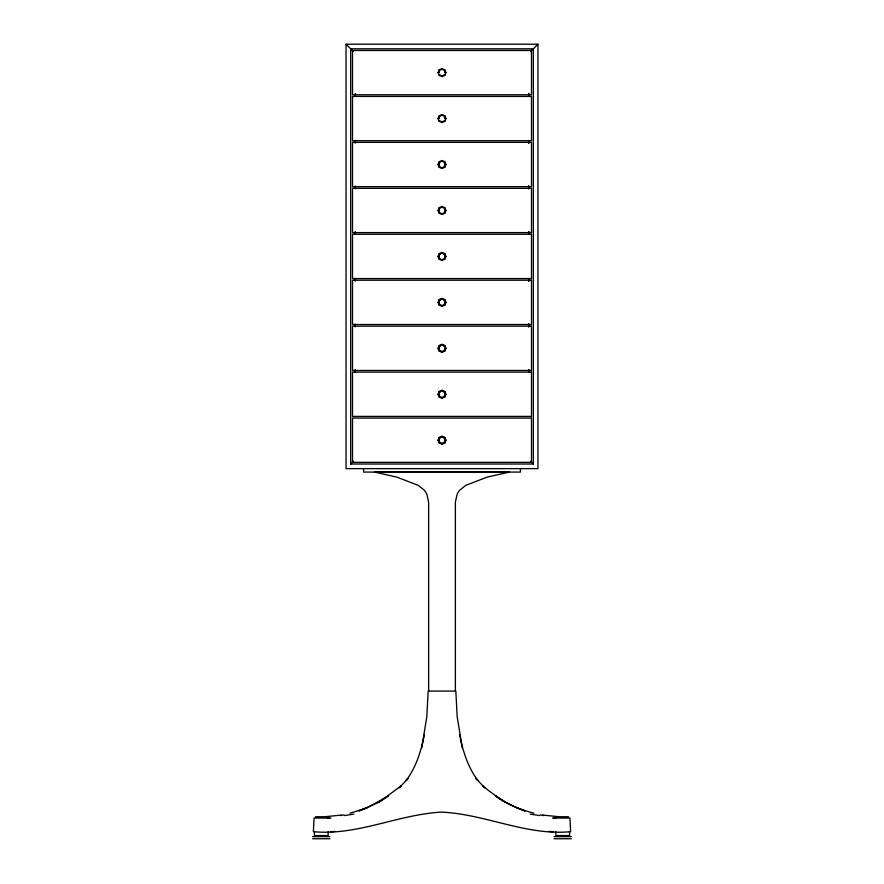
<?xml version="1.0" encoding="UTF-8"?>
<svg xmlns="http://www.w3.org/2000/svg" width="884" height="884" viewBox="0 0 884 884"><rect width="100%" height="100%" fill="white"/><g stroke="black" fill="none" stroke-linecap="round" stroke-linejoin="round"><path stroke-width="1.33" d="M428.629 691.067L428.629 502.134L426.806 493.99L424.596 490.443L418.187 485.338L396.817 477.106L374.496 472.089L509.504 472.089L487.183 477.106L465.813 485.338L459.404 490.443L457.194 493.99L455.37 502.134L455.37 691.067M421.734 747.853L426.817 716.703L428.165 691.067L455.835 691.067L457.183 716.703L462.266 747.853M424.375 734.803C421.149 750.936 416.143 767.19 406.143 780.495L408.099 778.373L399.303 787.799L401.259 785.788L378.86 802.307L358.893 810.926L366.971 807.932L388.606 795.777L378.86 802.307M438.033 72.621L439.193 69.814L442 68.654L444.807 69.814L445.967 72.621L444.807 75.427L442 76.588L439.193 75.427L438.033 72.621L439.238 72.621M438.586 72.621L439.591 70.201M438.033 118.566L439.193 115.76L442 114.6L444.807 115.76L445.967 118.566L444.807 121.373L442 122.533L439.193 121.373L438.033 118.566L439.238 118.566M438.586 118.566L439.591 116.158M438.033 164.512L439.193 161.706L442 160.545L444.807 161.706L445.967 164.512L444.807 167.319L442 168.479L439.193 167.319L438.033 164.512L439.238 164.512M439.591 162.103L438.586 164.512L439.591 166.932M444.42 166.932L445.414 164.512L444.42 162.103M438.033 210.469L439.193 207.663L442 206.502L444.807 207.663L445.967 210.469L444.807 213.265L442 214.436L439.193 213.265L438.033 210.469L439.238 210.469M439.591 208.049L438.586 210.469L439.591 212.878M444.42 212.878L445.414 210.469L444.42 208.049M438.033 256.415L439.193 253.609L442 252.448L444.807 253.609L445.967 256.415L444.807 259.222L442 260.382L439.193 259.222L438.033 256.415L439.238 256.415M444.42 258.824L445.414 256.415L444.42 253.995L442 253.001L439.591 253.995L438.586 256.415L439.591 258.824M438.033 302.361L439.193 299.554L442 298.394L444.807 299.554L445.967 302.361L444.807 305.168L442 306.328L439.193 305.168L438.033 302.361L439.238 302.361M438.033 348.307L439.193 345.5L442 344.34L444.807 345.5L445.967 348.307L444.807 351.114L442 352.274L439.193 351.114L438.033 348.307L439.238 348.307M438.033 394.264L439.193 391.457L442 390.297L444.807 391.457L445.967 394.264L444.807 397.06L442 398.231L439.193 397.06L438.033 394.264L439.238 394.264M438.033 440.21L439.193 437.403L442 436.243L444.807 437.403L445.967 440.21L444.807 443.017L442 444.177L439.193 443.017L438.033 440.21L439.238 440.21M439.193 75.427L440.044 74.576M443.956 70.665L444.807 69.814M439.193 121.373L440.044 120.522M443.956 116.611L444.807 115.76M530.577 51.581L537.958 44.2L346.042 44.2L346.042 468.631L537.958 468.631L537.958 44.2M439.193 167.319L440.044 166.468M443.956 162.557L444.807 161.706M439.193 213.265L440.044 212.425M443.956 208.502L444.807 207.663M439.193 259.222L440.044 258.371M443.956 254.459L444.807 253.609M439.193 305.168L440.044 304.317M443.956 300.405L444.807 299.554M439.193 351.114L440.044 350.263M443.956 346.351L444.807 345.5M350.661 464.012L533.35 464.012L533.35 48.808L350.661 48.808L350.661 464.012L353.423 461.249M439.193 397.06L440.044 396.22M443.956 392.297L444.807 391.457M439.193 443.017L440.044 442.166M443.956 438.254L444.807 437.403M366.971 807.921L350.02 813.203M340.34 815.578L343.964 814.96M344.539 815.578L353.832 814.131M341.379 815.07L325.931 816.628M330.981 831.678L335.08 831.402M556.025 818.043L553.008 818.043L569.915 818.043L570.633 831.678C526.267 835.944 485.316 814.053 441.503 812.12C398.054 814.462 357.401 835.866 313.367 831.678L314.085 818.043L330.992 818.043M444.774 72.621L445.967 72.621M444.774 118.566L445.967 118.566M444.774 164.512L445.967 164.512M444.774 210.469L445.967 210.469M444.774 256.415L445.967 256.415M444.774 302.361L445.967 302.361M444.774 348.307L445.967 348.307M444.774 394.264L445.967 394.264M444.774 440.21L445.967 440.21M315.466 816.739L326.693 816.739M557.307 816.739L568.534 816.739M312.66 836.618L329.942 836.618M554.058 836.618L571.34 836.618M312.66 838.739L329.942 838.739M554.058 838.739L571.34 838.739M327.975 818.043L329.257 818.043M558.069 816.628L542.621 815.07M548.92 831.402L553.019 831.678M530.168 814.131L539.461 815.578M540.036 814.96L543.66 815.578M533.98 813.203C520.234 809.645 506.742 804.495 495.394 795.777L505.14 802.307M517.029 807.921L525.107 810.926C509.449 805.578 495.327 796.407 482.741 785.788L484.697 787.799L475.901 778.373L477.857 780.495C467.857 767.19 462.851 750.936 459.625 734.803M439.193 69.814L440.044 70.665M443.956 74.576L444.807 75.427M439.193 115.76L440.044 116.611M443.956 120.522L444.807 121.373M346.042 44.2L353.423 51.581M439.193 161.706L440.044 162.557M443.956 166.468L444.807 167.319M439.193 207.663L440.044 208.502M443.956 212.425L444.807 213.265M439.193 253.609L440.044 254.459M443.956 258.371L444.807 259.222M439.193 299.554L440.044 300.405M443.956 304.317L444.807 305.168M439.193 345.5L440.044 346.351M443.956 350.263L444.807 351.114M530.577 461.249L533.35 464.012M439.193 391.457L440.044 392.297M443.956 396.22L444.807 397.06M439.193 437.403L440.044 438.254M443.956 442.166L444.807 443.017M444.42 70.201L445.414 72.621M444.42 116.158L445.414 118.566M569.561 831.678L569.561 835.557L555.837 835.557L555.837 831.678M520.422 468.631L520.422 472.078L363.578 472.078L363.578 468.631M442 68.654L442 69.847M442 75.383L442 76.588M442 114.6L442 115.804M442 121.34L442 122.533M442 160.545L442 161.75M442 167.286L442 168.479M442 206.502L442 207.696M442 213.232L442 214.436M442 252.448L442 253.642M442 259.178L442 260.382M442 298.394L442 299.599M442 305.135L442 306.328M442 344.34L442 345.545M442 351.081L442 352.274M442 390.297L442 391.49M442 397.026L442 398.231M442 436.243L442 437.436M442 442.972L442 444.177M355.269 93.472L355.269 96.234M355.269 140.423L355.269 143.186M355.269 185.994L355.269 188.756M355.269 231.553L355.269 234.315M355.269 278.504L355.269 281.267M355.269 324.074L355.269 326.837M355.269 369.645L355.269 372.407M328.163 831.678L328.163 835.557L314.439 835.557L314.439 831.678M528.731 369.645L528.731 372.407L528.731 369.645M528.731 324.074L528.731 326.837L528.731 324.074M528.731 278.504L528.731 281.267L528.731 278.504M528.731 231.553L528.731 234.315L528.731 231.553M528.731 185.994L528.731 188.756L528.731 185.994M528.731 140.423L528.731 143.186L528.731 140.423M528.731 93.472L528.731 96.234L528.731 93.472M439.591 299.952L438.586 302.361L439.591 304.781L442 305.776L444.42 304.781L445.414 302.361L444.42 299.952L442 298.947L439.591 299.952M439.591 345.898L438.586 348.307L439.591 350.727L442 351.721L444.42 350.727L445.414 348.307L444.42 345.898L442 344.893L439.591 345.898M439.591 391.844L438.586 394.264L439.591 396.673L442 397.678L444.42 396.673L445.414 394.264L444.42 391.844L442 390.85L439.591 391.844M439.591 437.79L438.586 440.21L439.591 442.619L442 443.624L444.42 442.619L445.414 440.21L444.42 437.79L442 436.795L439.591 437.79M531.505 50.476L352.506 50.476L352.506 94.765L531.505 94.765L531.505 50.476M531.505 96.422L352.506 96.422L352.506 140.711L531.505 140.711L531.505 96.422M531.505 142.368L352.506 142.368L352.506 186.657L531.505 186.657L531.505 142.368M531.505 188.325L352.506 188.325L352.506 232.614L531.505 232.614L531.505 188.325M531.505 234.271L352.506 234.271L352.506 278.559L531.505 278.559L531.505 234.271M531.505 280.217L352.506 280.217L352.506 324.505L531.505 324.505L531.505 280.217M531.505 326.163L352.506 326.163L352.506 370.451L531.505 370.451L531.505 326.163M531.505 372.12L352.506 372.12L352.506 416.408L531.505 416.408L531.505 372.12M531.505 418.066L352.506 418.066L352.506 462.354L531.505 462.354L531.505 418.066"/></g></svg>
